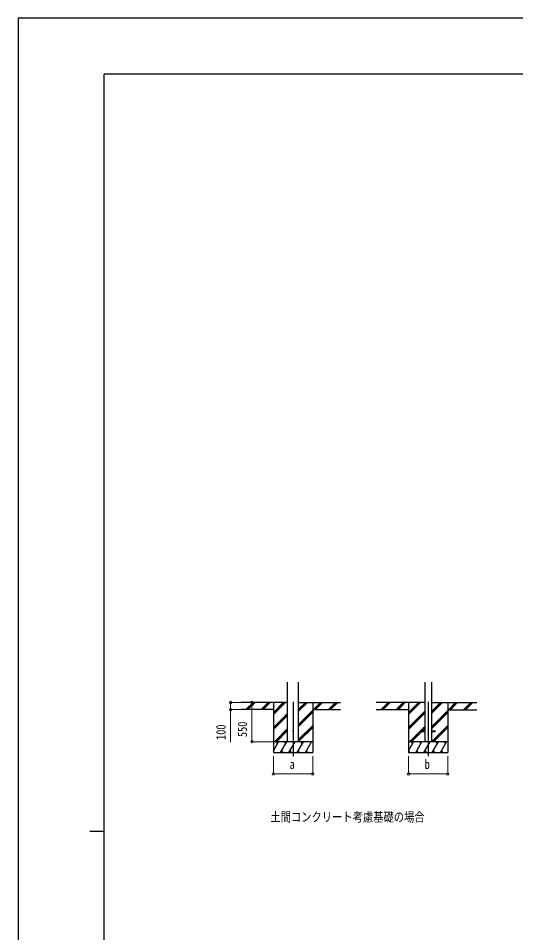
# Model space of a CAD drawing. Units: millimetres, scale not verified. Extents: x -16820 to 16820, y -11880 to 11880.
# Drawn here: x -16820 to -9856, y -922 to 11880 of the extents above; entities that cross this region are included whole.
import ezdxf
from ezdxf.enums import TextEntityAlignment as Align

# ---------------------------------------------------------------- set-up
doc = ezdxf.new("R2010")
doc.units = ezdxf.units.MM
doc.header["$LTSCALE"] = 60
for name, color, linetype in [('0-2_USER1', 3, 'Continuous'), ('0-4_YKK_12', 2, 'Continuous'), ('0-6_YKK_A1', 4, 'Continuous'), ('0-8_YKK_ZWAK', 7, 'Continuous')]:
    doc.layers.add(name, color=color, linetype=linetype)
doc.layers.add('0-7_YKK_D', color=6, linetype='Continuous', lineweight=18)
doc.styles.add('ＭＳ ゴシック', font='')
doc.styles.get('ＭＳ ゴシック').set_extended_font_data('MS Gothic')

msp = doc.modelspace()

# ---------------------------------------------------------------- linework, layer by layer
at = {"layer": '0-4_YKK_12'}
for p, q in [((-12972.92, 2310.21), (-12972.92, 1551)), ((-11081.92, 2309.21), (-11081.92, 1550))]:
    msp.add_line(p, q, dxfattribs=at)
at = {"layer": '0-6_YKK_A1'}
for p, q in [((-13050.67, 1751), (-13050.67, 2586.35)), ((-12895.17, 1751), (-12895.17, 2586.35)), ((-11127.12, 2585.35), (-11127.12, 1750)), ((-11036.72, 2585.35), (-11036.72, 1750)), ((-13050.67, 2301), (-13698.87, 2301)), ((-13247.92, 2201), (-13698.87, 2201)), ((-13632.19, 2202.4), (-13533.59, 2301)), ((-13619.45, 2201), (-13519.45, 2301)), ((-13605.3, 2201), (-13505.3, 2301)), ((-13420.05, 2202.4), (-13321.46, 2301)), ((-13407.31, 2201), (-13307.31, 2301)), ((-13393.17, 2201), (-13293.17, 2301)), ((-13247.92, 2301), (-13247.92, 1601)), ((-13247.92, 2134.12), (-13081.04, 2301)), ((-13247.92, 2148.26), (-13095.18, 2301)), ((-13247.92, 2162.4), (-13109.32, 2301)), ((-12895.17, 2178.5), (-12772.67, 2301)), ((-12895.17, 2192.64), (-12786.81, 2301)), ((-12895.17, 2206.79), (-12800.96, 2301)), ((-12895.17, 2301), (-12307.3, 2301)), ((-12895.17, 1994.66), (-12697.92, 2191.9)), ((-12895.17, 1980.51), (-12697.92, 2177.76)), ((-12697.92, 2301), (-12697.92, 1601)), ((-12697.92, 2201), (-12307.3, 2201)), ((-12688.82, 2201), (-12588.82, 2301)), ((-12674.68, 2201), (-12574.68, 2301)), ((-12660.54, 2201), (-12560.54, 2301)), ((-12476.69, 2201), (-12376.69, 2301)), ((-12462.55, 2201), (-12362.55, 2301)), ((-12448.41, 2201), (-12348.41, 2301)), ((-11127.12, 2300), (-11807.87, 2300)), ((-11356.92, 2200), (-11807.87, 2200)), ((-11741.18, 2201.4), (-11642.59, 2300)), ((-11728.45, 2200), (-11628.44, 2300)), ((-11714.3, 2200), (-11614.3, 2300)), ((-11529.05, 2201.4), (-11430.45, 2300)), ((-11516.31, 2200), (-11416.31, 2300)), ((-11502.17, 2200), (-11402.17, 2300)), ((-11356.92, 2300), (-11356.92, 1600)), ((-11356.92, 2133.12), (-11190.04, 2300)), ((-11356.92, 2147.26), (-11204.18, 2300)), ((-11356.92, 2161.4), (-11218.32, 2300)), ((-11356.92, 1949.27), (-11127.12, 2179.07)), ((-11036.72, 2144.95), (-10881.67, 2300)), ((-11036.72, 2159.09), (-10895.81, 2300)), ((-11036.72, 2173.24), (-10909.96, 2300)), ((-11036.72, 2300), (-10398.71, 2300)), ((-11036.72, 1961.11), (-10806.92, 2190.9)), ((-11036.72, 1946.96), (-10806.92, 2176.76)), ((-10806.92, 2300), (-10806.92, 1600)), ((-10806.92, 2200), (-10398.71, 2200)), ((-10797.82, 2200), (-10697.82, 2300)), ((-10783.68, 2200), (-10683.68, 2300)), ((-10769.54, 2200), (-10669.54, 2300)), ((-10585.69, 2200), (-10485.69, 2300)), ((-10571.55, 2200), (-10471.55, 2300)), ((-10557.41, 2200), (-10457.41, 2300)), ((-13247.92, 1950.27), (-13050.67, 2147.52)), ((-13247.92, 1936.13), (-13050.67, 2133.38)), ((-13247.92, 1921.99), (-13050.67, 2119.24)), ((-12895.17, 1966.37), (-12697.92, 2163.62)), ((-11356.92, 1935.13), (-11127.12, 2164.93)), ((-11356.92, 1920.99), (-11127.12, 2150.79)), ((-11036.72, 1932.82), (-10806.92, 2162.62)), ((-13235.06, 1751), (-13050.67, 1935.39)), ((-13220.92, 1751), (-13050.67, 1921.25)), ((-12895.17, 1782.53), (-12697.92, 1979.77)), ((-12895.17, 1768.38), (-12697.92, 1965.63)), ((-12895.17, 1754.24), (-12697.92, 1951.49)), ((-11344.06, 1750), (-11127.12, 1966.94)), ((-11175.42, 1904.5), (-11127.12, 1952.8)), ((-11161.28, 1904.5), (-11127.12, 1938.66)), ((-11035.7, 1750), (-10806.92, 1978.77)), ((-11021.55, 1750), (-10806.92, 1964.63)), ((-11007.41, 1750), (-10806.92, 1950.49)), ((-13206.78, 1751), (-13050.67, 1907.11)), ((-11329.92, 1750), (-11181.92, 1898)), ((-11315.78, 1750), (-11170.28, 1895.5)), ((-11181.92, 1904.5), (-11181.92, 1895.5)), ((-11181.92, 1904.5), (-11127.12, 1904.5)), ((-11181.92, 1895.5), (-11127.12, 1895.5)), ((-11036.72, 1904.5), (-10981.92, 1904.5)), ((-11036.72, 1895.5), (-10981.92, 1895.5)), ((-10981.92, 1904.5), (-10981.92, 1895.5)), ((-12697.92, 1751), (-13247.92, 1751)), ((-13247.92, 1625.55), (-13175.49, 1751)), ((-13190.49, 1725.02), (-13205.49, 1751)), ((-13146.62, 1601), (-13060.02, 1751)), ((-13075.02, 1725.02), (-13090.02, 1751)), ((-13031.15, 1601), (-12944.55, 1751)), ((-12959.55, 1725.02), (-12974.55, 1751)), ((-12915.68, 1601), (-12829.08, 1751)), ((-12844.08, 1725.02), (-12859.08, 1751)), ((-12800.21, 1601), (-12713.61, 1751)), ((-12743.61, 1751), (-12743.61, 1751)), ((-10806.92, 1750), (-11356.92, 1750)), ((-11356.92, 1624.55), (-11284.49, 1750)), ((-11299.49, 1724.02), (-11314.49, 1750)), ((-11255.62, 1600), (-11169.02, 1750)), ((-11184.02, 1724.02), (-11199.02, 1750)), ((-11140.15, 1600), (-11053.55, 1750)), ((-11068.55, 1724.02), (-11083.55, 1750)), ((-11024.68, 1600), (-10938.08, 1750)), ((-10953.08, 1724.02), (-10968.08, 1750)), ((-10909.21, 1600), (-10822.61, 1750)), ((-10837.61, 1724.02), (-10852.61, 1750)), ((-13247.92, 1601), (-12697.92, 1601)), ((-13131.63, 1626.98), (-13116.63, 1601)), ((-13016.16, 1626.98), (-13001.16, 1601)), ((-12900.68, 1626.98), (-12885.69, 1601)), ((-12785.22, 1626.98), (-12770.22, 1601)), ((-11356.92, 1600), (-10806.92, 1600)), ((-11356.09, 1625.98), (-11341.1, 1600)), ((-11240.62, 1625.98), (-11225.63, 1600)), ((-11125.15, 1625.98), (-11110.16, 1600)), ((-11009.68, 1625.98), (-10994.68, 1600)), ((-10894.21, 1625.98), (-10879.22, 1600))]:
    msp.add_line(p, q, dxfattribs=at)
msp.add_circle((-12972.92, 1901), 5, dxfattribs=at)
at = {"layer": '0-7_YKK_D'}
for p, q in [((-13699.87, 2301), (-13848.92, 2301)), ((-13699.87, 2201), (-13848.92, 2201)), ((-13547.92, 2301), (-13547.92, 1751)), ((-13248.92, 1751), (-13548.92, 1751)), ((-13247.92, 1551), (-13247.92, 1300)), ((-12697.92, 1551), (-12697.92, 1300)), ((-11356.92, 1550), (-11356.92, 1300)), ((-10806.92, 1550), (-10806.92, 1300)), ((-13247.92, 1301), (-12697.92, 1301)), ((-11356.92, 1301), (-10806.92, 1301))]:
    msp.add_line(p, q, dxfattribs=at)
msp.add_lwpolyline([(-13847.92, 2301), (-13847.92, 2201), (-13847.92, 1746.6)], dxfattribs=at)
for centre in [(-13847.92, 2301), (-13547.92, 2301), (-13847.92, 2201), (-13547.92, 1751), (-13247.92, 1301), (-12697.92, 1301), (-11356.92, 1301), (-10806.92, 1301)]:
    msp.add_circle(centre, 17, dxfattribs=at)
at = {"layer": '0-8_YKK_ZWAK'}
for p, q in [((15580.08, 11100), (-15619.92, 11100)), ((-15619.92, -10100), (-15619.92, 11100)), ((-15819.92, 500), (-15619.92, 500))]:
    msp.add_line(p, q, dxfattribs=at)
msp.add_lwpolyline([(-16820, -11880), (16820, -11880), (16820, 11880), (-16820, 11880)], close=True, dxfattribs=at)

# ---------------------------------------------------------------- texts
at = {"layer": '0-2_USER1', "style": 'ＭＳ ゴシック', "width": 0.8}
msp.add_text('土間コンクリート考慮基礎の場合', height=132, dxfattribs=at).set_placement((-13291, 593), align=Align.BOTTOM_LEFT)
at = {"layer": '0-7_YKK_D', "style": 'ＭＳ ゴシック', "width": 0.8}
for s, p in [('100', (-13877.92, 1776.6)), ('550', (-13577.92, 1817.29))]:
    msp.add_text(s, height=132, rotation=90, dxfattribs=at).set_placement(p, align=Align.BOTTOM_LEFT)
for s, p in [('a', (-13020.92, 1331)), ('b', (-11129.92, 1331))]:
    msp.add_text(s, height=132, dxfattribs=at).set_placement(p, align=Align.BOTTOM_LEFT)

doc.saveas('drawing.dxf')
